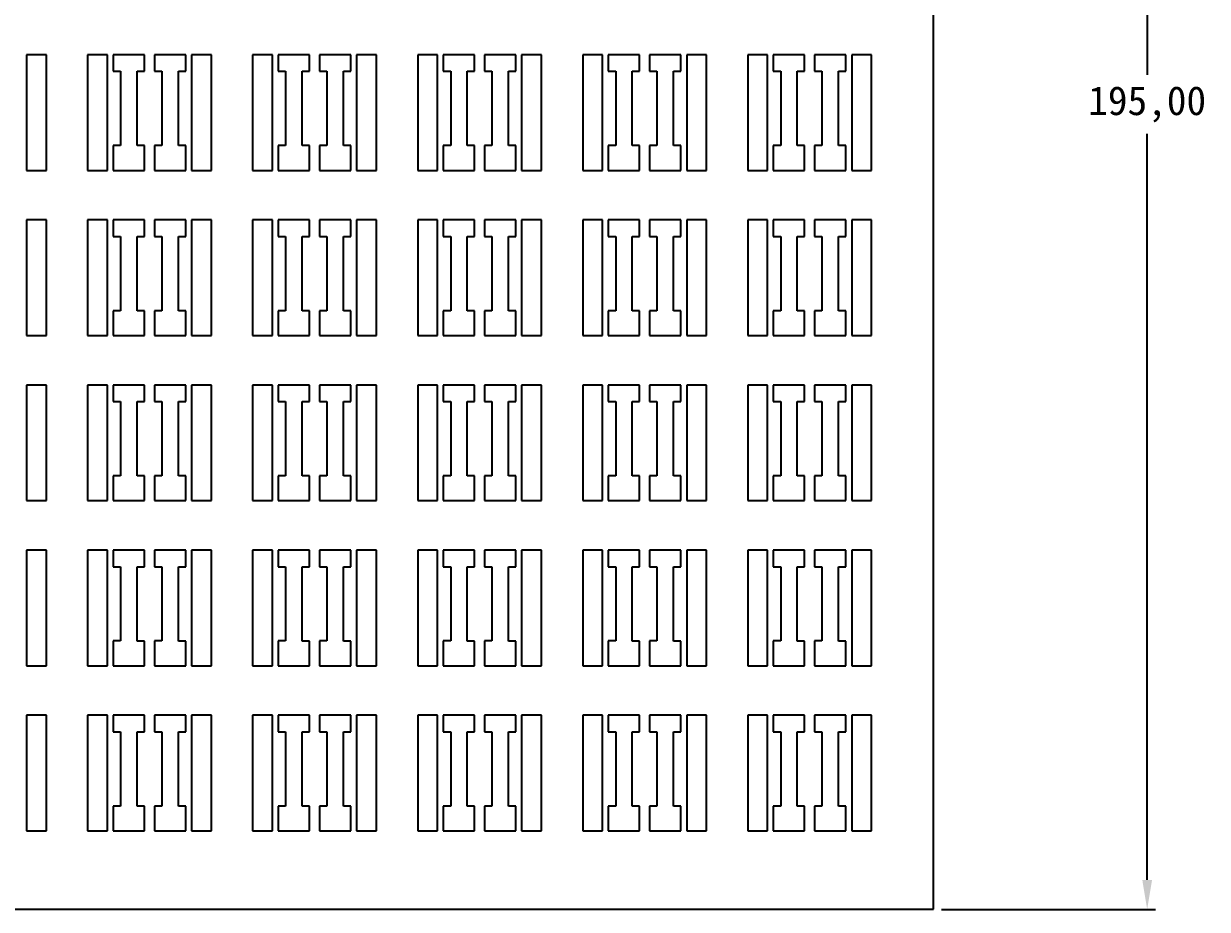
# Model space of a CAD drawing. Header units: millimetres. Extents: x 472 to 754, y 428 to 685.
# Drawn here: x 611 to 754.5, y 461.8 to 569 of the extents above; entities that cross this region are included whole.
import ezdxf

# ---------------------------------------------------------------- set-up
doc = ezdxf.new("R2010")
doc.units = ezdxf.units.MM
doc.header["$PDSIZE"] = -1
doc.dimstyles.new('ISO-25', dxfattribs={"dimtxt": 2.5, "dimasz": 2.5, "dimexe": 1.25, "dimexo": 0.625, "dimtad": 1, "dimtxsty": 'Standard', "dimcen": 2.5, "dimadec": 0, "dimazin": 0, "dimtfac": 1, "dimtmove": 0, "dimatfit": 3, "dimfxl": 1, "dimarcsym": 0})

# ---------------------------------------------------------------- blocks, each defined once
blk = doc.blocks.new('*D4')
at = {"color": 0, "lineweight": -2, "transparency": 16777216}
for p, q in [((722.25, 656.77), (748.16, 656.77)), ((747.16, 653.22), (747.16, 562.84)), ((747.16, 465.33), (747.16, 555.71)), ((722.25, 461.77), (748.16, 461.77))]:
    blk.add_line(p, q, dxfattribs=at)
at = {"color": 0, "transparency": 16777216}
for points in [[(746.57, 653.22), (747.75, 653.22), (747.16, 656.77)], [(746.57, 465.33), (747.75, 465.33), (747.16, 461.77)]]:
    blk.add_solid(points, dxfattribs=at)
at = {"layer": 'Defpoints', "color": 0, "transparency": 16777216}
for p in [(721.25, 656.77), (747.16, 656.77), (721.25, 461.77)]:
    blk.add_point(p, dxfattribs=at)
at = {"color": 0, "transparency": 16777216, "insert": (747.16, 559.27), "char_height": 3.5, "attachment_point": 5}
blk.add_mtext('195,00', dxfattribs=at)

msp = doc.modelspace()

# ---------------------------------------------------------------- linework, layer by layer
at = {"color": 7, "linetype": 'Continuous', "lineweight": 25}
for p, q in [((721.251, 461.773), (721.251, 656.773)), ((611.351, 565.273), (611.351, 551.273)), ((613.751, 565.273), (611.351, 565.273)), ((613.751, 551.273), (613.751, 565.273)), ((618.751, 565.273), (618.751, 551.273)), ((621.151, 565.273), (618.751, 565.273)), ((621.151, 551.273), (621.151, 565.273)), ((621.851, 565.273), (621.851, 563.273)), ((625.651, 565.273), (621.851, 565.273)), ((625.651, 563.273), (625.651, 565.273)), ((626.851, 565.273), (626.851, 563.273)), ((630.651, 565.273), (626.851, 565.273)), ((630.651, 563.273), (630.651, 565.273)), ((631.351, 565.273), (631.351, 551.273)), ((633.751, 565.273), (631.351, 565.273)), ((633.751, 551.273), (633.751, 565.273)), ((638.751, 565.273), (638.751, 551.273)), ((641.151, 565.273), (638.751, 565.273)), ((641.151, 551.273), (641.151, 565.273)), ((641.851, 565.273), (641.851, 563.273)), ((645.651, 565.273), (641.851, 565.273)), ((645.651, 563.273), (645.651, 565.273)), ((646.851, 565.273), (646.851, 563.273)), ((650.651, 565.273), (646.851, 565.273)), ((650.651, 563.273), (650.651, 565.273)), ((651.351, 565.273), (651.351, 551.273)), ((653.751, 565.273), (651.351, 565.273)), ((653.751, 551.273), (653.751, 565.273)), ((658.751, 565.273), (658.751, 551.273)), ((661.151, 565.273), (658.751, 565.273)), ((661.151, 551.273), (661.151, 565.273)), ((661.851, 565.273), (661.851, 563.273)), ((665.651, 565.273), (661.851, 565.273)), ((665.651, 563.273), (665.651, 565.273)), ((666.851, 565.273), (666.851, 563.273)), ((670.651, 565.273), (666.851, 565.273)), ((670.651, 563.273), (670.651, 565.273)), ((671.351, 565.273), (671.351, 551.273)), ((673.751, 565.273), (671.351, 565.273)), ((673.751, 551.273), (673.751, 565.273)), ((678.751, 565.273), (678.751, 551.273)), ((681.151, 565.273), (678.751, 565.273)), ((681.151, 551.273), (681.151, 565.273)), ((681.851, 565.273), (681.851, 563.273)), ((685.651, 565.273), (681.851, 565.273)), ((685.651, 563.273), (685.651, 565.273)), ((686.851, 565.273), (686.851, 563.273)), ((690.651, 565.273), (686.851, 565.273)), ((690.651, 563.273), (690.651, 565.273)), ((691.351, 565.273), (691.351, 551.273)), ((693.751, 565.273), (691.351, 565.273)), ((693.751, 551.273), (693.751, 565.273)), ((698.751, 565.273), (698.751, 551.273)), ((701.151, 565.273), (698.751, 565.273)), ((701.151, 551.273), (701.151, 565.273)), ((701.851, 565.273), (701.851, 563.273)), ((705.651, 565.273), (701.851, 565.273)), ((705.651, 563.273), (705.651, 565.273)), ((706.851, 565.273), (706.851, 563.273)), ((710.651, 565.273), (706.851, 565.273)), ((710.651, 563.273), (710.651, 565.273)), ((711.351, 565.273), (711.351, 551.273)), ((713.751, 565.273), (711.351, 565.273)), ((713.751, 551.273), (713.751, 565.273)), ((621.851, 563.273), (622.751, 563.273)), ((622.751, 563.273), (622.751, 554.273)), ((624.751, 554.272), (624.751, 563.273)), ((624.751, 563.273), (625.651, 563.273)), ((626.851, 563.273), (627.751, 563.273)), ((627.751, 563.273), (627.751, 554.273)), ((629.751, 554.272), (629.751, 563.273)), ((629.751, 563.273), (630.651, 563.273)), ((641.851, 563.273), (642.751, 563.273)), ((642.751, 563.273), (642.751, 554.273)), ((644.751, 554.272), (644.751, 563.273)), ((644.751, 563.273), (645.651, 563.273)), ((646.851, 563.273), (647.751, 563.273)), ((647.751, 563.273), (647.751, 554.273)), ((649.751, 554.272), (649.751, 563.273)), ((649.751, 563.273), (650.651, 563.273)), ((661.851, 563.273), (662.751, 563.273)), ((662.751, 563.273), (662.751, 554.273)), ((664.751, 554.272), (664.751, 563.273)), ((664.751, 563.273), (665.651, 563.273)), ((666.851, 563.273), (667.751, 563.273)), ((667.751, 563.273), (667.751, 554.273)), ((669.751, 554.272), (669.751, 563.273)), ((669.751, 563.273), (670.651, 563.273)), ((681.851, 563.273), (682.751, 563.273)), ((682.751, 563.273), (682.751, 554.273)), ((684.751, 554.272), (684.751, 563.273)), ((684.751, 563.273), (685.651, 563.273)), ((686.851, 563.273), (687.751, 563.273)), ((687.751, 563.273), (687.751, 554.273)), ((689.751, 554.272), (689.751, 563.273)), ((689.751, 563.273), (690.651, 563.273)), ((701.851, 563.273), (702.751, 563.273)), ((702.751, 563.273), (702.751, 554.273)), ((704.751, 554.272), (704.751, 563.273)), ((704.751, 563.273), (705.651, 563.273)), ((706.851, 563.273), (707.751, 563.273)), ((707.751, 563.273), (707.751, 554.273)), ((709.751, 554.272), (709.751, 563.273)), ((709.751, 563.273), (710.651, 563.273)), ((621.851, 554.273), (621.851, 551.273)), ((622.751, 554.273), (621.851, 554.273)), ((625.651, 554.272), (624.751, 554.272)), ((625.651, 551.273), (625.651, 554.272)), ((626.851, 554.273), (626.851, 551.273)), ((627.751, 554.273), (626.851, 554.273)), ((630.651, 554.272), (629.751, 554.272)), ((630.651, 551.273), (630.651, 554.272)), ((641.851, 554.273), (641.851, 551.273)), ((642.751, 554.273), (641.851, 554.273)), ((645.651, 554.272), (644.751, 554.272)), ((645.651, 551.273), (645.651, 554.272)), ((646.851, 554.273), (646.851, 551.273)), ((647.751, 554.273), (646.851, 554.273)), ((650.651, 554.272), (649.751, 554.272)), ((650.651, 551.273), (650.651, 554.272)), ((661.851, 554.273), (661.851, 551.273)), ((662.751, 554.273), (661.851, 554.273)), ((665.651, 554.272), (664.751, 554.272)), ((665.651, 551.273), (665.651, 554.272)), ((666.851, 554.273), (666.851, 551.273)), ((667.751, 554.273), (666.851, 554.273)), ((670.651, 554.272), (669.751, 554.272)), ((670.651, 551.273), (670.651, 554.272)), ((681.851, 554.273), (681.851, 551.273)), ((682.751, 554.273), (681.851, 554.273)), ((685.651, 554.272), (684.751, 554.272)), ((685.651, 551.273), (685.651, 554.272)), ((686.851, 554.273), (686.851, 551.273)), ((687.751, 554.273), (686.851, 554.273)), ((690.651, 554.272), (689.751, 554.272)), ((690.651, 551.273), (690.651, 554.272)), ((701.851, 554.273), (701.851, 551.273)), ((702.751, 554.273), (701.851, 554.273)), ((705.651, 554.272), (704.751, 554.272)), ((705.651, 551.273), (705.651, 554.272)), ((706.851, 554.273), (706.851, 551.273)), ((707.751, 554.273), (706.851, 554.273)), ((710.651, 554.272), (709.751, 554.272)), ((710.651, 551.273), (710.651, 554.272)), ((611.351, 551.273), (613.751, 551.273)), ((618.751, 551.273), (621.151, 551.273)), ((621.851, 551.273), (625.651, 551.273)), ((626.851, 551.273), (630.651, 551.273)), ((631.351, 551.273), (633.751, 551.273)), ((638.751, 551.273), (641.151, 551.273)), ((641.851, 551.273), (645.651, 551.273)), ((646.851, 551.273), (650.651, 551.273)), ((651.351, 551.273), (653.751, 551.273)), ((658.751, 551.273), (661.151, 551.273)), ((661.851, 551.273), (665.651, 551.273)), ((666.851, 551.273), (670.651, 551.273)), ((671.351, 551.273), (673.751, 551.273)), ((678.751, 551.273), (681.151, 551.273)), ((681.851, 551.273), (685.651, 551.273)), ((686.851, 551.273), (690.651, 551.273)), ((691.351, 551.273), (693.751, 551.273)), ((698.751, 551.273), (701.151, 551.273)), ((701.851, 551.273), (705.651, 551.273)), ((706.851, 551.273), (710.651, 551.273)), ((711.351, 551.273), (713.751, 551.273)), ((611.351, 545.273), (611.351, 531.273)), ((613.751, 545.273), (611.351, 545.273)), ((613.751, 531.273), (613.751, 545.273)), ((618.751, 545.273), (618.751, 531.273)), ((621.151, 545.273), (618.751, 545.273)), ((621.151, 531.273), (621.151, 545.273)), ((621.851, 545.273), (621.851, 543.273)), ((625.651, 545.273), (621.851, 545.273)), ((625.651, 543.273), (625.651, 545.273)), ((626.851, 545.273), (626.851, 543.273)), ((630.651, 545.273), (626.851, 545.273)), ((630.651, 543.273), (630.651, 545.273)), ((631.351, 545.273), (631.351, 531.273)), ((633.751, 545.273), (631.351, 545.273)), ((633.751, 531.273), (633.751, 545.273)), ((638.751, 545.273), (638.751, 531.273)), ((641.151, 545.273), (638.751, 545.273)), ((641.151, 531.273), (641.151, 545.273)), ((641.851, 545.273), (641.851, 543.273)), ((645.651, 545.273), (641.851, 545.273)), ((645.651, 543.273), (645.651, 545.273)), ((646.851, 545.273), (646.851, 543.273)), ((650.651, 545.273), (646.851, 545.273)), ((650.651, 543.273), (650.651, 545.273)), ((651.351, 545.273), (651.351, 531.273)), ((653.751, 545.273), (651.351, 545.273)), ((653.751, 531.273), (653.751, 545.273)), ((658.751, 545.273), (658.751, 531.273)), ((661.151, 545.273), (658.751, 545.273)), ((661.151, 531.273), (661.151, 545.273)), ((661.851, 545.273), (661.851, 543.273)), ((665.651, 545.273), (661.851, 545.273)), ((665.651, 543.273), (665.651, 545.273)), ((666.851, 545.273), (666.851, 543.273)), ((670.651, 545.273), (666.851, 545.273)), ((670.651, 543.273), (670.651, 545.273)), ((671.351, 545.273), (671.351, 531.273)), ((673.751, 545.273), (671.351, 545.273)), ((673.751, 531.273), (673.751, 545.273)), ((678.751, 545.273), (678.751, 531.273)), ((681.151, 545.273), (678.751, 545.273)), ((681.151, 531.273), (681.151, 545.273)), ((681.851, 545.273), (681.851, 543.273)), ((685.651, 545.273), (681.851, 545.273)), ((685.651, 543.273), (685.651, 545.273)), ((686.851, 545.273), (686.851, 543.273)), ((690.651, 545.273), (686.851, 545.273)), ((690.651, 543.273), (690.651, 545.273)), ((691.351, 545.273), (691.351, 531.273)), ((693.751, 545.273), (691.351, 545.273)), ((693.751, 531.273), (693.751, 545.273)), ((698.751, 545.273), (698.751, 531.273)), ((701.151, 545.273), (698.751, 545.273)), ((701.151, 531.273), (701.151, 545.273)), ((701.851, 545.273), (701.851, 543.273)), ((705.651, 545.273), (701.851, 545.273)), ((705.651, 543.273), (705.651, 545.273)), ((706.851, 545.273), (706.851, 543.273)), ((710.651, 545.273), (706.851, 545.273)), ((710.651, 543.273), (710.651, 545.273)), ((711.351, 545.273), (711.351, 531.273)), ((713.751, 545.273), (711.351, 545.273)), ((713.751, 531.273), (713.751, 545.273)), ((621.851, 543.273), (622.751, 543.273)), ((622.751, 543.273), (622.751, 534.273)), ((624.751, 534.272), (624.751, 543.273)), ((624.751, 543.273), (625.651, 543.273)), ((626.851, 543.273), (627.751, 543.273)), ((627.751, 543.273), (627.751, 534.273)), ((629.751, 534.272), (629.751, 543.273)), ((629.751, 543.273), (630.651, 543.273)), ((641.851, 543.273), (642.751, 543.273)), ((642.751, 543.273), (642.751, 534.273)), ((644.751, 534.272), (644.751, 543.273)), ((644.751, 543.273), (645.651, 543.273)), ((646.851, 543.273), (647.751, 543.273)), ((647.751, 543.273), (647.751, 534.273)), ((649.751, 534.272), (649.751, 543.273)), ((649.751, 543.273), (650.651, 543.273)), ((661.851, 543.273), (662.751, 543.273)), ((662.751, 543.273), (662.751, 534.273)), ((664.751, 534.272), (664.751, 543.273)), ((664.751, 543.273), (665.651, 543.273)), ((666.851, 543.273), (667.751, 543.273)), ((667.751, 543.273), (667.751, 534.273)), ((669.751, 534.272), (669.751, 543.273)), ((669.751, 543.273), (670.651, 543.273)), ((681.851, 543.273), (682.751, 543.273)), ((682.751, 543.273), (682.751, 534.273)), ((684.751, 534.272), (684.751, 543.273)), ((684.751, 543.273), (685.651, 543.273)), ((686.851, 543.273), (687.751, 543.273)), ((687.751, 543.273), (687.751, 534.273)), ((689.751, 534.272), (689.751, 543.273)), ((689.751, 543.273), (690.651, 543.273)), ((701.851, 543.273), (702.751, 543.273)), ((702.751, 543.273), (702.751, 534.273)), ((704.751, 534.272), (704.751, 543.273)), ((704.751, 543.273), (705.651, 543.273)), ((706.851, 543.273), (707.751, 543.273)), ((707.751, 543.273), (707.751, 534.273)), ((709.751, 534.272), (709.751, 543.273)), ((709.751, 543.273), (710.651, 543.273)), ((621.851, 534.273), (621.851, 531.273)), ((622.751, 534.273), (621.851, 534.273)), ((625.651, 534.272), (624.751, 534.272)), ((625.651, 531.273), (625.651, 534.272)), ((626.851, 534.273), (626.851, 531.273)), ((627.751, 534.273), (626.851, 534.273)), ((630.651, 534.272), (629.751, 534.272)), ((630.651, 531.273), (630.651, 534.272)), ((641.851, 534.273), (641.851, 531.273)), ((642.751, 534.273), (641.851, 534.273)), ((645.651, 534.272), (644.751, 534.272)), ((645.651, 531.273), (645.651, 534.272)), ((646.851, 534.273), (646.851, 531.273)), ((647.751, 534.273), (646.851, 534.273)), ((650.651, 534.272), (649.751, 534.272)), ((650.651, 531.273), (650.651, 534.272)), ((661.851, 534.273), (661.851, 531.273)), ((662.751, 534.273), (661.851, 534.273)), ((665.651, 534.272), (664.751, 534.272)), ((665.651, 531.273), (665.651, 534.272)), ((666.851, 534.273), (666.851, 531.273)), ((667.751, 534.273), (666.851, 534.273)), ((670.651, 534.272), (669.751, 534.272)), ((670.651, 531.273), (670.651, 534.272)), ((681.851, 534.273), (681.851, 531.273)), ((682.751, 534.273), (681.851, 534.273)), ((685.651, 534.272), (684.751, 534.272)), ((685.651, 531.273), (685.651, 534.272)), ((686.851, 534.273), (686.851, 531.273)), ((687.751, 534.273), (686.851, 534.273)), ((690.651, 534.272), (689.751, 534.272)), ((690.651, 531.273), (690.651, 534.272)), ((701.851, 534.273), (701.851, 531.273)), ((702.751, 534.273), (701.851, 534.273)), ((705.651, 534.272), (704.751, 534.272)), ((705.651, 531.273), (705.651, 534.272)), ((706.851, 534.273), (706.851, 531.273)), ((707.751, 534.273), (706.851, 534.273)), ((710.651, 534.272), (709.751, 534.272)), ((710.651, 531.273), (710.651, 534.272)), ((611.351, 531.273), (613.751, 531.273)), ((618.751, 531.273), (621.151, 531.273)), ((621.851, 531.273), (625.651, 531.273)), ((626.851, 531.273), (630.651, 531.273)), ((631.351, 531.273), (633.751, 531.273)), ((638.751, 531.273), (641.151, 531.273)), ((641.851, 531.273), (645.651, 531.273)), ((646.851, 531.273), (650.651, 531.273)), ((651.351, 531.273), (653.751, 531.273)), ((658.751, 531.273), (661.151, 531.273)), ((661.851, 531.273), (665.651, 531.273)), ((666.851, 531.273), (670.651, 531.273)), ((671.351, 531.273), (673.751, 531.273)), ((678.751, 531.273), (681.151, 531.273)), ((681.851, 531.273), (685.651, 531.273)), ((686.851, 531.273), (690.651, 531.273)), ((691.351, 531.273), (693.751, 531.273)), ((698.751, 531.273), (701.151, 531.273)), ((701.851, 531.273), (705.651, 531.273)), ((706.851, 531.273), (710.651, 531.273)), ((711.351, 531.273), (713.751, 531.273)), ((611.351, 525.273), (611.351, 511.273)), ((613.751, 525.273), (611.351, 525.273)), ((613.751, 511.273), (613.751, 525.273)), ((618.751, 525.273), (618.751, 511.273)), ((621.151, 525.273), (618.751, 525.273)), ((621.151, 511.273), (621.151, 525.273)), ((621.851, 525.273), (621.851, 523.273)), ((625.651, 525.273), (621.851, 525.273)), ((625.651, 523.273), (625.651, 525.273)), ((626.851, 525.273), (626.851, 523.273)), ((630.651, 525.273), (626.851, 525.273)), ((630.651, 523.273), (630.651, 525.273)), ((631.351, 525.273), (631.351, 511.273)), ((633.751, 525.273), (631.351, 525.273)), ((633.751, 511.273), (633.751, 525.273)), ((638.751, 525.273), (638.751, 511.273)), ((641.151, 525.273), (638.751, 525.273)), ((641.151, 511.273), (641.151, 525.273)), ((641.851, 525.273), (641.851, 523.273)), ((645.651, 525.273), (641.851, 525.273)), ((645.651, 523.273), (645.651, 525.273)), ((646.851, 525.273), (646.851, 523.273)), ((650.651, 525.273), (646.851, 525.273)), ((650.651, 523.273), (650.651, 525.273)), ((651.351, 525.273), (651.351, 511.273)), ((653.751, 525.273), (651.351, 525.273)), ((653.751, 511.273), (653.751, 525.273)), ((658.751, 525.273), (658.751, 511.273)), ((661.151, 525.273), (658.751, 525.273)), ((661.151, 511.273), (661.151, 525.273)), ((661.851, 525.273), (661.851, 523.273)), ((665.651, 525.273), (661.851, 525.273)), ((665.651, 523.273), (665.651, 525.273)), ((666.851, 525.273), (666.851, 523.273)), ((670.651, 525.273), (666.851, 525.273)), ((670.651, 523.273), (670.651, 525.273)), ((671.351, 525.273), (671.351, 511.273)), ((673.751, 525.273), (671.351, 525.273)), ((673.751, 511.273), (673.751, 525.273)), ((678.751, 525.273), (678.751, 511.273)), ((681.151, 525.273), (678.751, 525.273)), ((681.151, 511.273), (681.151, 525.273)), ((681.851, 525.273), (681.851, 523.273)), ((685.651, 525.273), (681.851, 525.273)), ((685.651, 523.273), (685.651, 525.273)), ((686.851, 525.273), (686.851, 523.273)), ((690.651, 525.273), (686.851, 525.273)), ((690.651, 523.273), (690.651, 525.273)), ((691.351, 525.273), (691.351, 511.273)), ((693.751, 525.273), (691.351, 525.273)), ((693.751, 511.273), (693.751, 525.273)), ((698.751, 525.273), (698.751, 511.273)), ((701.151, 525.273), (698.751, 525.273)), ((701.151, 511.273), (701.151, 525.273)), ((701.851, 525.273), (701.851, 523.273)), ((705.651, 525.273), (701.851, 525.273)), ((705.651, 523.273), (705.651, 525.273)), ((706.851, 525.273), (706.851, 523.273)), ((710.651, 525.273), (706.851, 525.273)), ((710.651, 523.273), (710.651, 525.273)), ((711.351, 525.273), (711.351, 511.273)), ((713.751, 525.273), (711.351, 525.273)), ((713.751, 511.273), (713.751, 525.273)), ((621.851, 523.273), (622.751, 523.273)), ((622.751, 523.273), (622.751, 514.273)), ((624.751, 514.272), (624.751, 523.273)), ((624.751, 523.273), (625.651, 523.273)), ((626.851, 523.273), (627.751, 523.273)), ((627.751, 523.273), (627.751, 514.273)), ((629.751, 514.272), (629.751, 523.273)), ((629.751, 523.273), (630.651, 523.273)), ((641.851, 523.273), (642.751, 523.273)), ((642.751, 523.273), (642.751, 514.273)), ((644.751, 514.272), (644.751, 523.273)), ((644.751, 523.273), (645.651, 523.273)), ((646.851, 523.273), (647.751, 523.273)), ((647.751, 523.273), (647.751, 514.273)), ((649.751, 514.272), (649.751, 523.273)), ((649.751, 523.273), (650.651, 523.273)), ((661.851, 523.273), (662.751, 523.273)), ((662.751, 523.273), (662.751, 514.273)), ((664.751, 514.272), (664.751, 523.273)), ((664.751, 523.273), (665.651, 523.273)), ((666.851, 523.273), (667.751, 523.273)), ((667.751, 523.273), (667.751, 514.273)), ((669.751, 514.272), (669.751, 523.273)), ((669.751, 523.273), (670.651, 523.273)), ((681.851, 523.273), (682.751, 523.273)), ((682.751, 523.273), (682.751, 514.273)), ((684.751, 514.272), (684.751, 523.273)), ((684.751, 523.273), (685.651, 523.273)), ((686.851, 523.273), (687.751, 523.273)), ((687.751, 523.273), (687.751, 514.273)), ((689.751, 514.272), (689.751, 523.273)), ((689.751, 523.273), (690.651, 523.273)), ((701.851, 523.273), (702.751, 523.273)), ((702.751, 523.273), (702.751, 514.273)), ((704.751, 514.272), (704.751, 523.273)), ((704.751, 523.273), (705.651, 523.273)), ((706.851, 523.273), (707.751, 523.273)), ((707.751, 523.273), (707.751, 514.273)), ((709.751, 514.272), (709.751, 523.273)), ((709.751, 523.273), (710.651, 523.273)), ((621.851, 514.273), (621.851, 511.273)), ((622.751, 514.273), (621.851, 514.273)), ((625.651, 514.272), (624.751, 514.272)), ((625.651, 511.273), (625.651, 514.272)), ((626.851, 514.273), (626.851, 511.273)), ((627.751, 514.273), (626.851, 514.273)), ((630.651, 514.272), (629.751, 514.272)), ((630.651, 511.273), (630.651, 514.272)), ((641.851, 514.273), (641.851, 511.273)), ((642.751, 514.273), (641.851, 514.273)), ((645.651, 514.272), (644.751, 514.272)), ((645.651, 511.273), (645.651, 514.272)), ((646.851, 514.273), (646.851, 511.273)), ((647.751, 514.273), (646.851, 514.273)), ((650.651, 514.272), (649.751, 514.272)), ((650.651, 511.273), (650.651, 514.272)), ((661.851, 514.273), (661.851, 511.273)), ((662.751, 514.273), (661.851, 514.273)), ((665.651, 514.272), (664.751, 514.272)), ((665.651, 511.273), (665.651, 514.272)), ((666.851, 514.273), (666.851, 511.273)), ((667.751, 514.273), (666.851, 514.273)), ((670.651, 514.272), (669.751, 514.272)), ((670.651, 511.273), (670.651, 514.272)), ((681.851, 514.273), (681.851, 511.273)), ((682.751, 514.273), (681.851, 514.273)), ((685.651, 514.272), (684.751, 514.272)), ((685.651, 511.273), (685.651, 514.272)), ((686.851, 514.273), (686.851, 511.273)), ((687.751, 514.273), (686.851, 514.273)), ((690.651, 514.272), (689.751, 514.272)), ((690.651, 511.273), (690.651, 514.272)), ((701.851, 514.273), (701.851, 511.273)), ((702.751, 514.273), (701.851, 514.273)), ((705.651, 514.272), (704.751, 514.272)), ((705.651, 511.273), (705.651, 514.272)), ((706.851, 514.273), (706.851, 511.273)), ((707.751, 514.273), (706.851, 514.273)), ((710.651, 514.272), (709.751, 514.272)), ((710.651, 511.273), (710.651, 514.272)), ((611.351, 511.273), (613.751, 511.273)), ((618.751, 511.273), (621.151, 511.273)), ((621.851, 511.273), (625.651, 511.273)), ((626.851, 511.273), (630.651, 511.273)), ((631.351, 511.273), (633.751, 511.273)), ((638.751, 511.273), (641.151, 511.273)), ((641.851, 511.273), (645.651, 511.273)), ((646.851, 511.273), (650.651, 511.273)), ((651.351, 511.273), (653.751, 511.273)), ((658.751, 511.273), (661.151, 511.273)), ((661.851, 511.273), (665.651, 511.273)), ((666.851, 511.273), (670.651, 511.273)), ((671.351, 511.273), (673.751, 511.273)), ((678.751, 511.273), (681.151, 511.273)), ((681.851, 511.273), (685.651, 511.273)), ((686.851, 511.273), (690.651, 511.273)), ((691.351, 511.273), (693.751, 511.273)), ((698.751, 511.273), (701.151, 511.273)), ((701.851, 511.273), (705.651, 511.273)), ((706.851, 511.273), (710.651, 511.273)), ((711.351, 511.273), (713.751, 511.273)), ((611.351, 505.273), (611.351, 491.273)), ((613.751, 505.273), (611.351, 505.273)), ((613.751, 491.273), (613.751, 505.273)), ((618.751, 505.273), (618.751, 491.273)), ((621.151, 505.273), (618.751, 505.273)), ((621.151, 491.273), (621.151, 505.273)), ((621.851, 505.273), (621.851, 503.273)), ((625.651, 505.273), (621.851, 505.273)), ((625.651, 503.273), (625.651, 505.273)), ((626.851, 505.273), (626.851, 503.273)), ((630.651, 505.273), (626.851, 505.273)), ((630.651, 503.273), (630.651, 505.273)), ((631.351, 505.273), (631.351, 491.273)), ((633.751, 505.273), (631.351, 505.273)), ((633.751, 491.273), (633.751, 505.273)), ((638.751, 505.273), (638.751, 491.273)), ((641.151, 505.273), (638.751, 505.273)), ((641.151, 491.273), (641.151, 505.273)), ((641.851, 505.273), (641.851, 503.273)), ((645.651, 505.273), (641.851, 505.273)), ((645.651, 503.273), (645.651, 505.273)), ((646.851, 505.273), (646.851, 503.273)), ((650.651, 505.273), (646.851, 505.273)), ((650.651, 503.273), (650.651, 505.273)), ((651.351, 505.273), (651.351, 491.273)), ((653.751, 505.273), (651.351, 505.273)), ((653.751, 491.273), (653.751, 505.273)), ((658.751, 505.273), (658.751, 491.273)), ((661.151, 505.273), (658.751, 505.273)), ((661.151, 491.273), (661.151, 505.273)), ((661.851, 505.273), (661.851, 503.273)), ((665.651, 505.273), (661.851, 505.273)), ((665.651, 503.273), (665.651, 505.273)), ((666.851, 505.273), (666.851, 503.273)), ((670.651, 505.273), (666.851, 505.273)), ((670.651, 503.273), (670.651, 505.273)), ((671.351, 505.273), (671.351, 491.273)), ((673.751, 505.273), (671.351, 505.273)), ((673.751, 491.273), (673.751, 505.273)), ((678.751, 505.273), (678.751, 491.273)), ((681.151, 505.273), (678.751, 505.273)), ((681.151, 491.273), (681.151, 505.273)), ((681.851, 505.273), (681.851, 503.273)), ((685.651, 505.273), (681.851, 505.273)), ((685.651, 503.273), (685.651, 505.273)), ((686.851, 505.273), (686.851, 503.273)), ((690.651, 505.273), (686.851, 505.273)), ((690.651, 503.273), (690.651, 505.273)), ((691.351, 505.273), (691.351, 491.273)), ((693.751, 505.273), (691.351, 505.273)), ((693.751, 491.273), (693.751, 505.273)), ((698.751, 505.273), (698.751, 491.273)), ((701.151, 505.273), (698.751, 505.273)), ((701.151, 491.273), (701.151, 505.273)), ((701.851, 505.273), (701.851, 503.273)), ((705.651, 505.273), (701.851, 505.273)), ((705.651, 503.273), (705.651, 505.273)), ((706.851, 505.273), (706.851, 503.273)), ((710.651, 505.273), (706.851, 505.273)), ((710.651, 503.273), (710.651, 505.273)), ((711.351, 505.273), (711.351, 491.273)), ((713.751, 505.273), (711.351, 505.273)), ((713.751, 491.273), (713.751, 505.273)), ((621.851, 503.273), (622.751, 503.273)), ((622.751, 503.273), (622.751, 494.273)), ((624.751, 494.272), (624.751, 503.273)), ((624.751, 503.273), (625.651, 503.273)), ((626.851, 503.273), (627.751, 503.273)), ((627.751, 503.273), (627.751, 494.273)), ((629.751, 494.272), (629.751, 503.273)), ((629.751, 503.273), (630.651, 503.273)), ((641.851, 503.273), (642.751, 503.273)), ((642.751, 503.273), (642.751, 494.273)), ((644.751, 494.272), (644.751, 503.273)), ((644.751, 503.273), (645.651, 503.273)), ((646.851, 503.273), (647.751, 503.273)), ((647.751, 503.273), (647.751, 494.273)), ((649.751, 494.272), (649.751, 503.273)), ((649.751, 503.273), (650.651, 503.273)), ((661.851, 503.273), (662.751, 503.273)), ((662.751, 503.273), (662.751, 494.273)), ((664.751, 494.272), (664.751, 503.273)), ((664.751, 503.273), (665.651, 503.273)), ((666.851, 503.273), (667.751, 503.273)), ((667.751, 503.273), (667.751, 494.273)), ((669.751, 494.272), (669.751, 503.273)), ((669.751, 503.273), (670.651, 503.273)), ((681.851, 503.273), (682.751, 503.273)), ((682.751, 503.273), (682.751, 494.273)), ((684.751, 494.272), (684.751, 503.273)), ((684.751, 503.273), (685.651, 503.273)), ((686.851, 503.273), (687.751, 503.273)), ((687.751, 503.273), (687.751, 494.273)), ((689.751, 494.272), (689.751, 503.273)), ((689.751, 503.273), (690.651, 503.273)), ((701.851, 503.273), (702.751, 503.273)), ((702.751, 503.273), (702.751, 494.273)), ((704.751, 494.272), (704.751, 503.273)), ((704.751, 503.273), (705.651, 503.273)), ((706.851, 503.273), (707.751, 503.273)), ((707.751, 503.273), (707.751, 494.273)), ((709.751, 494.272), (709.751, 503.273)), ((709.751, 503.273), (710.651, 503.273)), ((621.851, 494.273), (621.851, 491.273)), ((622.751, 494.273), (621.851, 494.273)), ((625.651, 494.272), (624.751, 494.272)), ((625.651, 491.273), (625.651, 494.272)), ((626.851, 494.273), (626.851, 491.273)), ((627.751, 494.273), (626.851, 494.273)), ((630.651, 494.272), (629.751, 494.272)), ((630.651, 491.273), (630.651, 494.272)), ((641.851, 494.273), (641.851, 491.273)), ((642.751, 494.273), (641.851, 494.273)), ((645.651, 494.272), (644.751, 494.272)), ((645.651, 491.273), (645.651, 494.272)), ((646.851, 494.273), (646.851, 491.273)), ((647.751, 494.273), (646.851, 494.273)), ((650.651, 494.272), (649.751, 494.272)), ((650.651, 491.273), (650.651, 494.272)), ((661.851, 494.273), (661.851, 491.273)), ((662.751, 494.273), (661.851, 494.273)), ((665.651, 494.272), (664.751, 494.272)), ((665.651, 491.273), (665.651, 494.272)), ((666.851, 494.273), (666.851, 491.273)), ((667.751, 494.273), (666.851, 494.273)), ((670.651, 494.272), (669.751, 494.272)), ((670.651, 491.273), (670.651, 494.272)), ((681.851, 494.273), (681.851, 491.273)), ((682.751, 494.273), (681.851, 494.273)), ((685.651, 494.272), (684.751, 494.272)), ((685.651, 491.273), (685.651, 494.272)), ((686.851, 494.273), (686.851, 491.273)), ((687.751, 494.273), (686.851, 494.273)), ((690.651, 494.272), (689.751, 494.272)), ((690.651, 491.273), (690.651, 494.272)), ((701.851, 494.273), (701.851, 491.273)), ((702.751, 494.273), (701.851, 494.273)), ((705.651, 494.272), (704.751, 494.272)), ((705.651, 491.273), (705.651, 494.272)), ((706.851, 494.273), (706.851, 491.273)), ((707.751, 494.273), (706.851, 494.273)), ((710.651, 494.272), (709.751, 494.272)), ((710.651, 491.273), (710.651, 494.272)), ((611.351, 491.273), (613.751, 491.273)), ((618.751, 491.273), (621.151, 491.273)), ((621.851, 491.273), (625.651, 491.273)), ((626.851, 491.273), (630.651, 491.273)), ((631.351, 491.273), (633.751, 491.273)), ((638.751, 491.273), (641.151, 491.273)), ((641.851, 491.273), (645.651, 491.273)), ((646.851, 491.273), (650.651, 491.273)), ((651.351, 491.273), (653.751, 491.273)), ((658.751, 491.273), (661.151, 491.273)), ((661.851, 491.273), (665.651, 491.273)), ((666.851, 491.273), (670.651, 491.273)), ((671.351, 491.273), (673.751, 491.273)), ((678.751, 491.273), (681.151, 491.273)), ((681.851, 491.273), (685.651, 491.273)), ((686.851, 491.273), (690.651, 491.273)), ((691.351, 491.273), (693.751, 491.273)), ((698.751, 491.273), (701.151, 491.273)), ((701.851, 491.273), (705.651, 491.273)), ((706.851, 491.273), (710.651, 491.273)), ((711.351, 491.273), (713.751, 491.273)), ((611.351, 485.273), (611.351, 471.273)), ((613.751, 485.273), (611.351, 485.273)), ((613.751, 471.273), (613.751, 485.273)), ((618.751, 485.273), (618.751, 471.273)), ((621.151, 485.273), (618.751, 485.273)), ((621.151, 471.273), (621.151, 485.273)), ((621.851, 485.273), (621.851, 483.273)), ((625.651, 485.273), (621.851, 485.273)), ((625.651, 483.273), (625.651, 485.273)), ((626.851, 485.273), (626.851, 483.273)), ((630.651, 485.273), (626.851, 485.273)), ((630.651, 483.273), (630.651, 485.273)), ((631.351, 485.273), (631.351, 471.273)), ((633.751, 485.273), (631.351, 485.273)), ((633.751, 471.273), (633.751, 485.273)), ((638.751, 485.273), (638.751, 471.273)), ((641.151, 485.273), (638.751, 485.273)), ((641.151, 471.273), (641.151, 485.273)), ((641.851, 485.273), (641.851, 483.273)), ((645.651, 485.273), (641.851, 485.273)), ((645.651, 483.273), (645.651, 485.273)), ((646.851, 485.273), (646.851, 483.273)), ((650.651, 485.273), (646.851, 485.273)), ((650.651, 483.273), (650.651, 485.273)), ((651.351, 485.273), (651.351, 471.273)), ((653.751, 485.273), (651.351, 485.273)), ((653.751, 471.273), (653.751, 485.273)), ((658.751, 485.273), (658.751, 471.273)), ((661.151, 485.273), (658.751, 485.273)), ((661.151, 471.273), (661.151, 485.273)), ((661.851, 485.273), (661.851, 483.273)), ((665.651, 485.273), (661.851, 485.273)), ((665.651, 483.273), (665.651, 485.273)), ((666.851, 485.273), (666.851, 483.273)), ((670.651, 485.273), (666.851, 485.273)), ((670.651, 483.273), (670.651, 485.273)), ((671.351, 485.273), (671.351, 471.273)), ((673.751, 485.273), (671.351, 485.273)), ((673.751, 471.273), (673.751, 485.273)), ((678.751, 485.273), (678.751, 471.273)), ((681.151, 485.273), (678.751, 485.273)), ((681.151, 471.273), (681.151, 485.273)), ((681.851, 485.273), (681.851, 483.273)), ((685.651, 485.273), (681.851, 485.273)), ((685.651, 483.273), (685.651, 485.273)), ((686.851, 485.273), (686.851, 483.273)), ((690.651, 485.273), (686.851, 485.273)), ((690.651, 483.273), (690.651, 485.273)), ((691.351, 485.273), (691.351, 471.273)), ((693.751, 485.273), (691.351, 485.273)), ((693.751, 471.273), (693.751, 485.273)), ((698.751, 485.273), (698.751, 471.273)), ((701.151, 485.273), (698.751, 485.273)), ((701.151, 471.273), (701.151, 485.273)), ((701.851, 485.273), (701.851, 483.273)), ((705.651, 485.273), (701.851, 485.273)), ((705.651, 483.273), (705.651, 485.273)), ((706.851, 485.273), (706.851, 483.273)), ((710.651, 485.273), (706.851, 485.273)), ((710.651, 483.273), (710.651, 485.273)), ((711.351, 485.273), (711.351, 471.273)), ((713.751, 485.273), (711.351, 485.273)), ((713.751, 471.273), (713.751, 485.273)), ((621.851, 483.273), (622.751, 483.273)), ((622.751, 483.273), (622.751, 474.273)), ((624.751, 474.272), (624.751, 483.273)), ((624.751, 483.273), (625.651, 483.273)), ((626.851, 483.273), (627.751, 483.273)), ((627.751, 483.273), (627.751, 474.273)), ((629.751, 474.272), (629.751, 483.273)), ((629.751, 483.273), (630.651, 483.273)), ((641.851, 483.273), (642.751, 483.273)), ((642.751, 483.273), (642.751, 474.273)), ((644.751, 474.272), (644.751, 483.273)), ((644.751, 483.273), (645.651, 483.273)), ((646.851, 483.273), (647.751, 483.273)), ((647.751, 483.273), (647.751, 474.273)), ((649.751, 474.272), (649.751, 483.273)), ((649.751, 483.273), (650.651, 483.273)), ((661.851, 483.273), (662.751, 483.273)), ((662.751, 483.273), (662.751, 474.273)), ((664.751, 474.272), (664.751, 483.273)), ((664.751, 483.273), (665.651, 483.273)), ((666.851, 483.273), (667.751, 483.273)), ((667.751, 483.273), (667.751, 474.273)), ((669.751, 474.272), (669.751, 483.273)), ((669.751, 483.273), (670.651, 483.273)), ((681.851, 483.273), (682.751, 483.273)), ((682.751, 483.273), (682.751, 474.273)), ((684.751, 474.272), (684.751, 483.273)), ((684.751, 483.273), (685.651, 483.273)), ((686.851, 483.273), (687.751, 483.273)), ((687.751, 483.273), (687.751, 474.273)), ((689.751, 474.272), (689.751, 483.273)), ((689.751, 483.273), (690.651, 483.273)), ((701.851, 483.273), (702.751, 483.273)), ((702.751, 483.273), (702.751, 474.273)), ((704.751, 474.272), (704.751, 483.273)), ((704.751, 483.273), (705.651, 483.273)), ((706.851, 483.273), (707.751, 483.273)), ((707.751, 483.273), (707.751, 474.273)), ((709.751, 474.272), (709.751, 483.273)), ((709.751, 483.273), (710.651, 483.273)), ((621.851, 474.273), (621.851, 471.273)), ((622.751, 474.273), (621.851, 474.273)), ((625.651, 474.272), (624.751, 474.272)), ((625.651, 471.273), (625.651, 474.272)), ((626.851, 474.273), (626.851, 471.273)), ((627.751, 474.273), (626.851, 474.273)), ((630.651, 474.272), (629.751, 474.272)), ((630.651, 471.273), (630.651, 474.272)), ((641.851, 474.273), (641.851, 471.273)), ((642.751, 474.273), (641.851, 474.273)), ((645.651, 474.272), (644.751, 474.272)), ((645.651, 471.273), (645.651, 474.272)), ((646.851, 474.273), (646.851, 471.273)), ((647.751, 474.273), (646.851, 474.273)), ((650.651, 474.272), (649.751, 474.272)), ((650.651, 471.273), (650.651, 474.272)), ((661.851, 474.273), (661.851, 471.273)), ((662.751, 474.273), (661.851, 474.273)), ((665.651, 474.272), (664.751, 474.272)), ((665.651, 471.273), (665.651, 474.272)), ((666.851, 474.273), (666.851, 471.273)), ((667.751, 474.273), (666.851, 474.273)), ((670.651, 474.272), (669.751, 474.272)), ((670.651, 471.273), (670.651, 474.272)), ((681.851, 474.273), (681.851, 471.273)), ((682.751, 474.273), (681.851, 474.273)), ((685.651, 474.272), (684.751, 474.272)), ((685.651, 471.273), (685.651, 474.272)), ((686.851, 474.273), (686.851, 471.273)), ((687.751, 474.273), (686.851, 474.273)), ((690.651, 474.272), (689.751, 474.272)), ((690.651, 471.273), (690.651, 474.272)), ((701.851, 474.273), (701.851, 471.273)), ((702.751, 474.273), (701.851, 474.273)), ((705.651, 474.272), (704.751, 474.272)), ((705.651, 471.273), (705.651, 474.272)), ((706.851, 474.273), (706.851, 471.273)), ((707.751, 474.273), (706.851, 474.273)), ((710.651, 474.272), (709.751, 474.272)), ((710.651, 471.273), (710.651, 474.272)), ((611.351, 471.273), (613.751, 471.273)), ((618.751, 471.273), (621.151, 471.273)), ((621.851, 471.273), (625.651, 471.273)), ((626.851, 471.273), (630.651, 471.273)), ((631.351, 471.273), (633.751, 471.273)), ((638.751, 471.273), (641.151, 471.273)), ((641.851, 471.273), (645.651, 471.273)), ((646.851, 471.273), (650.651, 471.273)), ((651.351, 471.273), (653.751, 471.273)), ((658.751, 471.273), (661.151, 471.273)), ((661.851, 471.273), (665.651, 471.273)), ((666.851, 471.273), (670.651, 471.273)), ((671.351, 471.273), (673.751, 471.273)), ((678.751, 471.273), (681.151, 471.273)), ((681.851, 471.273), (685.651, 471.273)), ((686.851, 471.273), (690.651, 471.273)), ((691.351, 471.273), (693.751, 471.273)), ((698.751, 471.273), (701.151, 471.273)), ((701.851, 471.273), (705.651, 471.273)), ((706.851, 471.273), (710.651, 471.273)), ((711.351, 471.273), (713.751, 471.273)), ((531.251, 461.773), (721.251, 461.773))]:
    msp.add_line(p, q, dxfattribs=at)

# ---------------------------------------------------------------- dimensions: what is measured, and where the dimension line sits
dim = msp.add_linear_dim(base=(747.162, 656.773), p1=(721.251, 461.773), p2=(721.251, 656.773), angle=90, dimstyle='ISO-25', override={"dimtxt": 3.5, "dimasz": 3.556, "dimexe": 1, "dimexo": 1, "dimgap": 1.524, "dimtih": 1, "dimtoh": 1, "dimzin": 1, "dimadec": 2, "dimtzin": 1})
dim.commit()
dim.dimension.update_dxf_attribs({"geometry": '*D4', "text_midpoint": (747.162, 559.273)})

doc.saveas('drawing.dxf')
